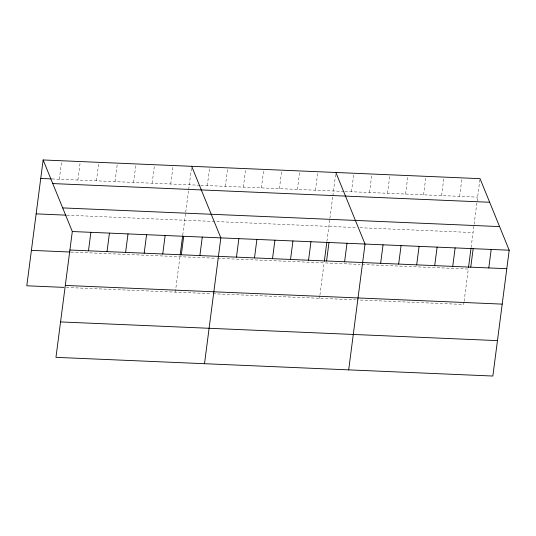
<?xml version="1.0" encoding="UTF-8"?>
<svg xmlns="http://www.w3.org/2000/svg" width="536" height="536" viewBox="0 0 536 536"><rect width="100%" height="100%" fill="white"/><g stroke="black" fill="none" stroke-linecap="round" stroke-linejoin="round"><path stroke-width="0.4" stroke-dasharray="2.68 2.01" d="M59.308 179.245L61.707 160.753M77.874 180.036L80.279 161.55M96.447 180.833L98.845 162.341M115.012 181.624L117.418 163.138M133.585 182.421L135.983 163.929M152.15 183.212L154.549 164.726M170.716 184.009L173.121 165.517M175.346 292.14L179.949 256.717M182.749 235.157L185.624 212.98M185.731 212.176L188.551 190.434M188.659 189.63L191.687 166.314M207.305 185.57L209.71 167.085M225.328 186.34L227.733 167.855M243.351 187.118L245.756 168.626M261.374 187.888L263.772 169.396M279.397 188.659L281.795 170.167M297.42 189.429L299.818 170.937M315.443 190.2L317.841 171.708M319.523 298.311L319.831 295.892M319.938 295.088L324.119 262.888M326.92 241.321L329.801 219.144M329.908 218.34L332.729 196.605M332.836 195.801L335.757 173.282M351.482 191.741L353.887 173.249M369.505 192.511L371.904 174.019M387.528 193.282L389.927 174.79M405.551 194.052L407.95 175.567M423.574 194.823L425.973 176.337M441.59 195.593L443.996 177.108M459.613 196.364L462.019 177.878M464.008 302.063L463.694 304.475L357.204 299.919M464.116 301.252L468.297 269.052L361.807 264.496M471.097 247.485L479.934 179.453M52.046 178.93L199.935 185.255M200.752 185.295L344.112 191.426M344.929 191.459L477.636 197.134M66.819 215.184L356.715 227.579M359.991 227.72L473.04 232.557M70.96 252.061L215.988 258.258M217.629 258.332L360.165 264.429M66.357 287.477L211.392 293.681M213.026 293.755L355.562 299.852"/><path stroke-width="0.8" d="M43.141 159.963L72.306 231.525L55.958 357.351L492.859 376.038L509.2 250.212L480.042 178.649L43.141 159.963L26.8 285.788L63.938 287.376M88.474 250.808L90.872 232.323M107.039 251.598L109.438 233.113M125.605 252.396L128.01 233.91M144.177 253.193L146.576 234.701M162.743 253.984L165.142 235.498M180.163 255.062L182.635 235.981M181.309 254.781L183.714 236.289M199.881 255.572L202.28 237.086M204.504 363.71L220.845 237.877L191.687 166.314M236.47 257.139L238.868 238.647M254.493 257.91L256.891 239.418M272.516 258.68L274.914 240.188M290.532 259.451L292.937 240.965M308.555 260.221L310.96 241.736M324.334 261.226L326.813 242.151M326.578 260.992L328.983 242.507M344.601 261.762L347 243.277M348.681 369.873L365.023 244.048L335.864 172.478M380.647 263.303L383.046 244.818M398.67 264.074L401.069 245.589M416.686 264.844L419.092 246.359M434.709 265.615L437.115 247.13M452.732 266.385L455.131 247.9M468.511 267.397L470.99 248.315M470.755 267.156L473.154 248.671M488.778 267.933L491.177 249.441M40.743 178.448L51.235 178.897M52.763 183.573L489.663 202.266M62.678 207.908L499.579 226.594M36.14 213.871L66.008 215.15M72.306 231.525L509.2 250.212M69.901 250.011L506.801 268.704M31.403 250.366L70.149 252.02M65.305 285.433L502.199 304.12M60.561 321.928L497.462 340.621"/></g></svg>
